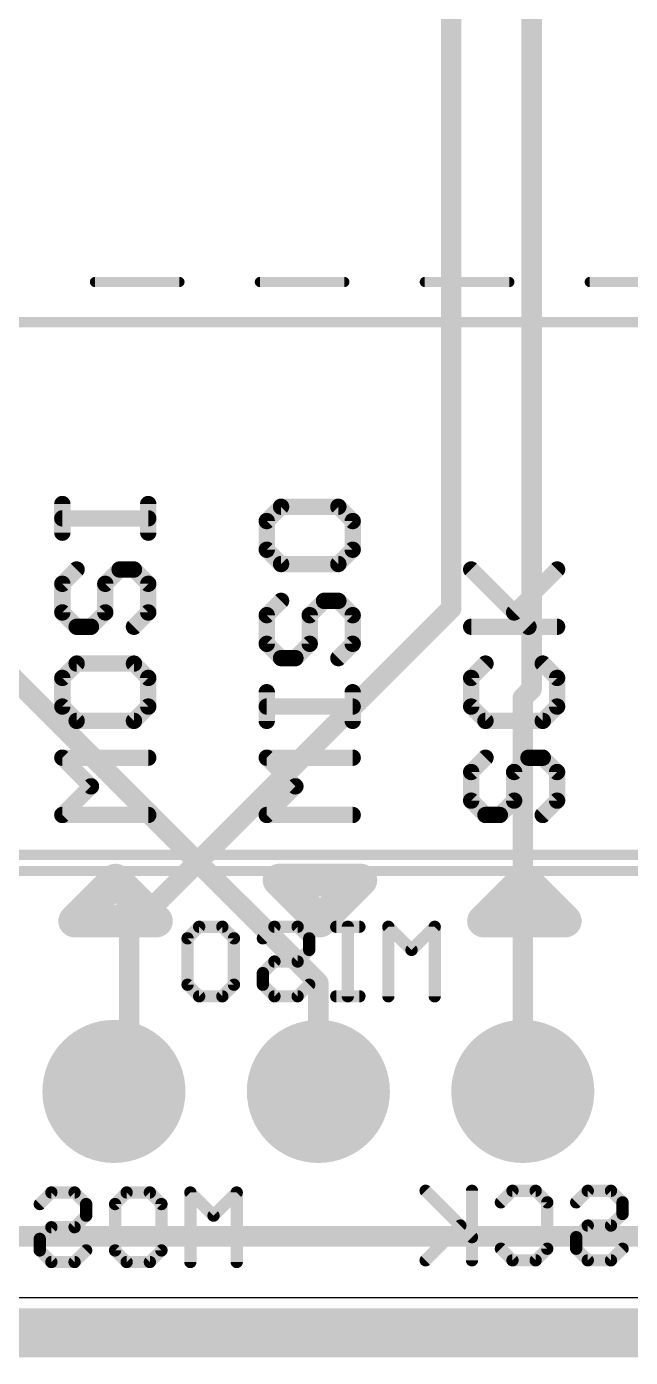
# Model space of a CAD drawing. Extents: x -26.2 to 21.8, y -36.3 to 32.3.
# Drawn here: x 2.72 to 10.23, y -36.3 to -19.77 of the extents above; entities that cross this region are included whole.
import ezdxf

# ---------------------------------------------------------------- set-up
doc = ezdxf.new("R2010")
doc.units = 0
for name, color, linetype in [('1', 12, 'CONTINUOUS'), ('16', 132, 'CONTINUOUS'), ('17', 110, 'CONTINUOUS'), ('20', 53, 'CONTINUOUS'), ('21', 40, 'CONTINUOUS'), ('22', 6, 'CONTINUOUS'), ('52', 253, 'CONTINUOUS')]:
    doc.layers.add(name, color=color, linetype=linetype)

# ---------------------------------------------------------------- blocks, each defined once
blk = doc.blocks.new('ROUNDP')
at = {"const_width": 0.5}
blk.add_lwpolyline([(0, -0.25, 1), (0, 0.25, 1), (0, -0.25)], format="xyb", dxfattribs=at)

msp = doc.modelspace()

# ---------------------------------------------------------------- linework, layer by layer
at = {"layer": '1', "const_width": 0.254}
for points in [[(0.8, -26.1), (6.35, -31.65)], [(6.35, -31.65), (6.35, -33)], [(-12.257, -34.8), (11.1, -34.8)], [(19, -36), (-19, -36)]]:
    msp.add_lwpolyline(points, dxfattribs=at)
at = {"layer": '1', "const_width": 0.127}
for points in [[(6.4135, -31.65, 1), (6.2865, -31.65)], [(6.3051, -31.6949, 1), (6.3949, -31.6051)], [(6.2865, -33, 1), (6.4135, -33)]]:
    msp.add_lwpolyline(points, format="xyb", dxfattribs=at)
at = {"layer": '16'}
for points, const_width in [([(8, -9), (8, -27)], 0.254), ([(9, -9), (9, -28)], 0.254), ([(8, -27), (4, -31)], 0.254), ([(9, -28), (8.89, -28.11)], 0.254), ([(8.89, -28.11), (8.89, -33)], 0.254), ([(4, -31), (4, -32.81)], 0.254), ([(4, -32.81), (3.81, -33)], 0.254), ([(21.5, -36), (-21.5, -36)], 0.6096)]:
    msp.add_lwpolyline(points, dxfattribs=dict(at, const_width=const_width))
at = {"layer": '16', "const_width": 0.127}
for points in [[(7.9365, -27, 1), (8.0635, -27)], [(8.0449, -27.0449, 1), (7.9551, -26.9551)], [(8.9365, -28, 1), (9.0635, -28)], [(9.0449, -28.0449, 1), (8.9551, -27.9551)], [(8.9535, -28.11, 1), (8.8265, -28.11)], [(8.8451, -28.0651, 1), (8.9349, -28.1549)], [(4.0635, -31, 1), (3.9365, -31)], [(3.9551, -30.9551, 1), (4.0449, -31.0449)], [(4.0449, -32.8549, 1), (3.9551, -32.7651)], [(3.7651, -32.9551, 1), (3.8549, -33.0449)], [(3.9365, -32.81, 1), (4.0635, -32.81)], [(8.8265, -33, 1), (8.9535, -33)]]:
    msp.add_lwpolyline(points, format="xyb", dxfattribs=at)
at = {"layer": '20'}
msp.add_line((-17.78, -35.56), (17.78, -35.56), dxfattribs=at)
at = {"layer": '21'}
for points, const_width in [([(3.1687, -26.0562), (3.1687, -25.7003)], 0.2032), ([(4.2364, -26.0562), (4.2364, -25.7003)], 0.2032), ([(5.8866, -25.7342), (5.7087, -25.9122)], 0.2032), ([(6.5985, -25.7342), (5.8866, -25.7342)], 0.2032), ([(6.7764, -25.9122), (6.5985, -25.7342)], 0.2032), ([(4.2364, -25.8783), (3.1687, -25.8783)], 0.2032), ([(5.7087, -25.9122), (5.7087, -26.2681)], 0.2032), ([(6.7764, -26.2681), (6.7764, -25.9122)], 0.2032), ([(5.7087, -26.2681), (5.8866, -26.446)], 0.2032), ([(6.5985, -26.446), (6.7764, -26.2681)], 0.2032), ([(3.3466, -26.5138), (3.1687, -26.6918)], 0.2032), ([(3.7025, -26.6918), (3.8805, -26.5138)], 0.2032), ([(3.8805, -26.5138), (4.0585, -26.5138)], 0.2032), ([(4.0585, -26.5138), (4.2364, -26.6918)], 0.2032), ([(5.8866, -26.446), (6.5985, -26.446)], 0.2032), ([(8.9605, -27.2256), (8.2487, -26.5138)], 0.2032), ([(8.7825, -27.0477), (9.3164, -26.5138)], 0.2032), ([(3.1687, -26.6918), (3.1687, -27.0477)], 0.2032), ([(3.7025, -27.0477), (3.7025, -26.6918)], 0.2032), ([(4.2364, -26.6918), (4.2364, -27.0477)], 0.2032), ([(3.1687, -27.0477), (3.3466, -27.2256)], 0.2032), ([(3.5246, -27.2256), (3.7025, -27.0477)], 0.2032), ([(4.2364, -27.0477), (4.0585, -27.2256)], 0.2032), ([(5.8866, -26.9036), (5.7087, -27.0816)], 0.2032), ([(6.2425, -27.0816), (6.4205, -26.9036)], 0.2032), ([(6.4205, -26.9036), (6.5985, -26.9036)], 0.2032), ([(6.5985, -26.9036), (6.7764, -27.0816)], 0.2032), ([(5.7087, -27.0816), (5.7087, -27.4375)], 0.2032), ([(6.2425, -27.4375), (6.2425, -27.0816)], 0.2032), ([(6.7764, -27.0816), (6.7764, -27.4375)], 0.2032), ([(3.3466, -27.2256), (3.5246, -27.2256)], 0.2032), ([(8.2487, -27.2256), (9.3164, -27.2256)], 0.2032), ([(5.7087, -27.4375), (5.8866, -27.6154)], 0.2032), ([(6.0646, -27.6154), (6.2425, -27.4375)], 0.2032), ([(6.7764, -27.4375), (6.5985, -27.6154)], 0.2032), ([(3.3466, -27.6832), (3.1687, -27.8611)], 0.2032), ([(4.0585, -27.6832), (3.3466, -27.6832)], 0.2032), ([(4.2364, -27.8611), (4.0585, -27.6832)], 0.2032), ([(5.8866, -27.6154), (6.0646, -27.6154)], 0.2032), ([(8.4266, -27.6832), (8.2487, -27.8611)], 0.2032), ([(9.3164, -27.8611), (9.1385, -27.6832)], 0.2032), ([(3.1687, -27.8611), (3.1687, -28.2171)], 0.2032), ([(4.2364, -28.2171), (4.2364, -27.8611)], 0.2032), ([(8.2487, -27.8611), (8.2487, -28.2171)], 0.2032), ([(9.3164, -28.2171), (9.3164, -27.8611)], 0.2032), ([(5.7087, -28.395), (5.7087, -28.0391)], 0.2032), ([(6.7764, -28.395), (6.7764, -28.0391)], 0.2032), ([(3.1687, -28.2171), (3.3466, -28.395)], 0.2032), ([(4.0585, -28.395), (4.2364, -28.2171)], 0.2032), ([(6.7764, -28.2171), (5.7087, -28.2171)], 0.2032), ([(8.2487, -28.2171), (8.4266, -28.395)], 0.2032), ([(9.1385, -28.395), (9.3164, -28.2171)], 0.2032), ([(3.3466, -28.395), (4.0585, -28.395)], 0.2032), ([(8.4266, -28.395), (9.1385, -28.395)], 0.2032), ([(3.5246, -29.2085), (3.1687, -28.8526)], 0.2032), ([(3.1687, -28.8526), (4.2364, -28.8526)], 0.2032), ([(6.0646, -29.2085), (5.7087, -28.8526)], 0.2032), ([(5.7087, -28.8526), (6.7764, -28.8526)], 0.2032), ([(8.4266, -28.8526), (8.2487, -29.0305)], 0.2032), ([(8.7825, -29.0305), (8.9605, -28.8526)], 0.2032), ([(8.9605, -28.8526), (9.1385, -28.8526)], 0.2032), ([(9.1385, -28.8526), (9.3164, -29.0305)], 0.2032), ([(8.2487, -29.0305), (8.2487, -29.3864)], 0.2032), ([(8.7825, -29.3864), (8.7825, -29.0305)], 0.2032), ([(9.3164, -29.0305), (9.3164, -29.3864)], 0.2032), ([(3.1687, -29.5644), (3.5246, -29.2085)], 0.2032), ([(5.7087, -29.5644), (6.0646, -29.2085)], 0.2032), ([(8.2487, -29.3864), (8.4266, -29.5644)], 0.2032), ([(8.6046, -29.5644), (8.7825, -29.3864)], 0.2032), ([(9.3164, -29.3864), (9.1385, -29.5644)], 0.2032), ([(4.2364, -29.5644), (3.1687, -29.5644)], 0.2032), ([(6.7764, -29.5644), (5.7087, -29.5644)], 0.2032), ([(8.4266, -29.5644), (8.6046, -29.5644)], 0.2032), ([(3.83, -30.374), (3.322, -30.882)], 0.4064), ([(4.338, -30.882), (3.83, -30.374)], 0.4064), ([(6.878, -30.374), (5.862, -30.374)], 0.4064), ([(5.862, -30.374), (6.37, -30.882)], 0.4064), ([(6.37, -30.882), (6.878, -30.374)], 0.4064), ([(8.91, -30.374), (8.402, -30.882)], 0.4064), ([(9.418, -30.882), (8.91, -30.374)], 0.4064), ([(3.322, -30.882), (4.338, -30.882)], 0.4064), ([(8.402, -30.882), (9.418, -30.882)], 0.4064)]:
    msp.add_lwpolyline(points, dxfattribs=dict(at, const_width=const_width))
for points, const_width in [([(3.2195, -25.7003, 1), (3.1179, -25.7003)], 0.1016), ([(4.2872, -25.7003, 1), (4.1856, -25.7003)], 0.1016), ([(5.8866, -25.6834, 1), (5.8866, -25.785)], 0.1016), ([(5.9226, -25.7701, 1), (5.8507, -25.6983)], 0.1016), ([(6.6344, -25.6983, 1), (6.5625, -25.7701)], 0.1016), ([(6.5985, -25.785, 1), (6.5985, -25.6834)], 0.1016), ([(3.1687, -25.8275, 1), (3.1687, -25.9291)], 0.1016), ([(4.2364, -25.9291, 1), (4.2364, -25.8275)], 0.1016), ([(5.7595, -25.9122, 1), (5.6579, -25.9122)], 0.1016), ([(5.6728, -25.8762, 1), (5.7446, -25.9481)], 0.1016), ([(6.8272, -25.9122, 1), (6.7256, -25.9122)], 0.1016), ([(6.7405, -25.9481, 1), (6.8123, -25.8762)], 0.1016), ([(3.1179, -26.0562, 1), (3.2195, -26.0562)], 0.1016), ([(4.1856, -26.0562, 1), (4.2872, -26.0562)], 0.1016), ([(5.7446, -26.2321, 1), (5.6728, -26.304)], 0.1016), ([(5.6579, -26.2681, 1), (5.7595, -26.2681)], 0.1016), ([(6.7256, -26.2681, 1), (6.8272, -26.2681)], 0.1016), ([(6.8123, -26.304, 1), (6.7405, -26.2321)], 0.1016), ([(3.3826, -26.5497, 1), (3.3107, -26.4779)], 0.1016), ([(3.8805, -26.463, 1), (3.8805, -26.5646)], 0.1016), ([(3.9164, -26.5497, 1), (3.8446, -26.4779)], 0.1016), ([(4.0944, -26.4779, 1), (4.0225, -26.5497)], 0.1016), ([(4.0585, -26.5646, 1), (4.0585, -26.463)], 0.1016), ([(5.8866, -26.3952, 1), (5.8866, -26.4968)], 0.1016), ([(5.8507, -26.4819, 1), (5.9226, -26.4101)], 0.1016), ([(6.5625, -26.4101, 1), (6.6344, -26.4819)], 0.1016), ([(6.5985, -26.4968, 1), (6.5985, -26.3952)], 0.1016), ([(8.2846, -26.4779, 1), (8.2128, -26.5497)], 0.1016), ([(9.3523, -26.5497, 1), (9.2805, -26.4779)], 0.1016), ([(3.2195, -26.6918, 1), (3.1179, -26.6918)], 0.1016), ([(3.1328, -26.6558, 1), (3.2046, -26.7277)], 0.1016), ([(3.7533, -26.6918, 1), (3.6517, -26.6918)], 0.1016), ([(3.6666, -26.6558, 1), (3.7385, -26.7277)], 0.1016), ([(4.2872, -26.6918, 1), (4.1856, -26.6918)], 0.1016), ([(4.2005, -26.7277, 1), (4.2723, -26.6558)], 0.1016), ([(3.2046, -27.0117, 1), (3.1328, -27.0836)], 0.1016), ([(3.7385, -27.0836, 1), (3.6666, -27.0117)], 0.1016), ([(4.2723, -27.0836, 1), (4.2005, -27.0117)], 0.1016), ([(5.9226, -26.9395, 1), (5.8507, -26.8677)], 0.1016), ([(6.4205, -26.8528, 1), (6.4205, -26.9544)], 0.1016), ([(6.4564, -26.9395, 1), (6.3846, -26.8677)], 0.1016), ([(6.6344, -26.8677, 1), (6.5625, -26.9395)], 0.1016), ([(6.5985, -26.9544, 1), (6.5985, -26.8528)], 0.1016), ([(3.1179, -27.0477, 1), (3.2195, -27.0477)], 0.1016), ([(3.6517, -27.0477, 1), (3.7533, -27.0477)], 0.1016), ([(4.1856, -27.0477, 1), (4.2872, -27.0477)], 0.1016), ([(5.7595, -27.0816, 1), (5.6579, -27.0816)], 0.1016), ([(5.6728, -27.0456, 1), (5.7446, -27.1175)], 0.1016), ([(6.2933, -27.0816, 1), (6.1917, -27.0816)], 0.1016), ([(6.2066, -27.0456, 1), (6.2785, -27.1175)], 0.1016), ([(6.8272, -27.0816, 1), (6.7256, -27.0816)], 0.1016), ([(6.7405, -27.1175, 1), (6.8123, -27.0456)], 0.1016), ([(8.7466, -27.0117, 1), (8.8185, -27.0836)], 0.1016), ([(3.3466, -27.1748, 1), (3.3466, -27.2764)], 0.1016), ([(3.3107, -27.2615, 1), (3.3826, -27.1897)], 0.1016), ([(3.4887, -27.1897, 1), (3.5605, -27.2615)], 0.1016), ([(3.5246, -27.2764, 1), (3.5246, -27.1748)], 0.1016), ([(4.0225, -27.1897, 1), (4.0944, -27.2615)], 0.1016), ([(8.2487, -27.1748, 1), (8.2487, -27.2764)], 0.1016), ([(8.9246, -27.2615, 1), (8.9964, -27.1897)], 0.1016), ([(9.3164, -27.2764, 1), (9.3164, -27.1748)], 0.1016), ([(5.7446, -27.4015, 1), (5.6728, -27.4734)], 0.1016), ([(5.6579, -27.4375, 1), (5.7595, -27.4375)], 0.1016), ([(6.1917, -27.4375, 1), (6.2933, -27.4375)], 0.1016), ([(6.2785, -27.4734, 1), (6.2066, -27.4015)], 0.1016), ([(6.7256, -27.4375, 1), (6.8272, -27.4375)], 0.1016), ([(6.8123, -27.4734, 1), (6.7405, -27.4015)], 0.1016), ([(3.3466, -27.6324, 1), (3.3466, -27.734)], 0.1016), ([(3.3826, -27.7191, 1), (3.3107, -27.6473)], 0.1016), ([(4.0944, -27.6473, 1), (4.0225, -27.7191)], 0.1016), ([(4.0585, -27.734, 1), (4.0585, -27.6324)], 0.1016), ([(5.8866, -27.5646, 1), (5.8866, -27.6662)], 0.1016), ([(5.8507, -27.6513, 1), (5.9226, -27.5795)], 0.1016), ([(6.0287, -27.5795, 1), (6.1005, -27.6513)], 0.1016), ([(6.0646, -27.6662, 1), (6.0646, -27.5646)], 0.1016), ([(6.5625, -27.5795, 1), (6.6344, -27.6513)], 0.1016), ([(8.4626, -27.7191, 1), (8.3907, -27.6473)], 0.1016), ([(9.1744, -27.6473, 1), (9.1025, -27.7191)], 0.1016), ([(3.2195, -27.8611, 1), (3.1179, -27.8611)], 0.1016), ([(3.1328, -27.8252, 1), (3.2046, -27.8971)], 0.1016), ([(4.2872, -27.8611, 1), (4.1856, -27.8611)], 0.1016), ([(4.2005, -27.8971, 1), (4.2723, -27.8252)], 0.1016), ([(8.2995, -27.8611, 1), (8.1979, -27.8611)], 0.1016), ([(8.2128, -27.8252, 1), (8.2846, -27.8971)], 0.1016), ([(9.3672, -27.8611, 1), (9.2656, -27.8611)], 0.1016), ([(9.2805, -27.8971, 1), (9.3523, -27.8252)], 0.1016), ([(5.7595, -28.0391, 1), (5.6579, -28.0391)], 0.1016), ([(6.8272, -28.0391, 1), (6.7256, -28.0391)], 0.1016), ([(3.2046, -28.1811, 1), (3.1328, -28.253)], 0.1016), ([(3.1179, -28.2171, 1), (3.2195, -28.2171)], 0.1016), ([(4.1856, -28.2171, 1), (4.2872, -28.2171)], 0.1016), ([(4.2723, -28.253, 1), (4.2005, -28.1811)], 0.1016), ([(5.7087, -28.1663, 1), (5.7087, -28.2679)], 0.1016), ([(6.7764, -28.2679, 1), (6.7764, -28.1663)], 0.1016), ([(8.2846, -28.1811, 1), (8.2128, -28.253)], 0.1016), ([(8.1979, -28.2171, 1), (8.2995, -28.2171)], 0.1016), ([(9.2656, -28.2171, 1), (9.3672, -28.2171)], 0.1016), ([(9.3523, -28.253, 1), (9.2805, -28.1811)], 0.1016), ([(3.3466, -28.3442, 1), (3.3466, -28.4458)], 0.1016), ([(3.3107, -28.4309, 1), (3.3826, -28.3591)], 0.1016), ([(4.0225, -28.3591, 1), (4.0944, -28.4309)], 0.1016), ([(4.0585, -28.4458, 1), (4.0585, -28.3442)], 0.1016), ([(5.6579, -28.395, 1), (5.7595, -28.395)], 0.1016), ([(6.7256, -28.395, 1), (6.8272, -28.395)], 0.1016), ([(8.4266, -28.3442, 1), (8.4266, -28.4458)], 0.1016), ([(8.3907, -28.4309, 1), (8.4626, -28.3591)], 0.1016), ([(9.1025, -28.3591, 1), (9.1744, -28.4309)], 0.1016), ([(9.1385, -28.4458, 1), (9.1385, -28.3442)], 0.1016), ([(3.2046, -28.8167, 1), (3.1328, -28.8885)], 0.1016), ([(3.1687, -28.8018, 1), (3.1687, -28.9034)], 0.1016), ([(4.2364, -28.9034, 1), (4.2364, -28.8018)], 0.1016), ([(5.7446, -28.8167, 1), (5.6728, -28.8885)], 0.1016), ([(5.7087, -28.8018, 1), (5.7087, -28.9034)], 0.1016), ([(6.7764, -28.9034, 1), (6.7764, -28.8018)], 0.1016), ([(8.4626, -28.8885, 1), (8.3907, -28.8167)], 0.1016), ([(8.9605, -28.8018, 1), (8.9605, -28.9034)], 0.1016), ([(8.9964, -28.8885, 1), (8.9246, -28.8167)], 0.1016), ([(9.1744, -28.8167, 1), (9.1025, -28.8885)], 0.1016), ([(9.1385, -28.9034, 1), (9.1385, -28.8018)], 0.1016), ([(8.2995, -29.0305, 1), (8.1979, -29.0305)], 0.1016), ([(8.8333, -29.0305, 1), (8.7317, -29.0305)], 0.1016), ([(9.3672, -29.0305, 1), (9.2656, -29.0305)], 0.1016), ([(8.2128, -28.9946, 1), (8.2846, -29.0665)], 0.1016), ([(8.7466, -28.9946, 1), (8.8185, -29.0665)], 0.1016), ([(9.2805, -29.0665, 1), (9.3523, -28.9946)], 0.1016), ([(3.5605, -29.2444, 1), (3.4887, -29.1726)], 0.1016), ([(3.4887, -29.2444, 1), (3.5605, -29.1726)], 0.1016), ([(6.1005, -29.2444, 1), (6.0287, -29.1726)], 0.1016), ([(6.0287, -29.2444, 1), (6.1005, -29.1726)], 0.1016), ([(8.2846, -29.3505, 1), (8.2128, -29.4224)], 0.1016), ([(8.1979, -29.3864, 1), (8.2995, -29.3864)], 0.1016), ([(8.7317, -29.3864, 1), (8.8333, -29.3864)], 0.1016), ([(8.8185, -29.4224, 1), (8.7466, -29.3505)], 0.1016), ([(9.2656, -29.3864, 1), (9.3672, -29.3864)], 0.1016), ([(9.3523, -29.4224, 1), (9.2805, -29.3505)], 0.1016), ([(3.1687, -29.5136, 1), (3.1687, -29.6152)], 0.1016), ([(3.1328, -29.5285, 1), (3.2046, -29.6003)], 0.1016), ([(4.2364, -29.6152, 1), (4.2364, -29.5136)], 0.1016), ([(5.7087, -29.5136, 1), (5.7087, -29.6152)], 0.1016), ([(5.6728, -29.5285, 1), (5.7446, -29.6003)], 0.1016), ([(6.7764, -29.6152, 1), (6.7764, -29.5136)], 0.1016), ([(8.4266, -29.5136, 1), (8.4266, -29.6152)], 0.1016), ([(8.3907, -29.6003, 1), (8.4626, -29.5285)], 0.1016), ([(8.5687, -29.5285, 1), (8.6405, -29.6003)], 0.1016), ([(8.6046, -29.6152, 1), (8.6046, -29.5136)], 0.1016), ([(9.1025, -29.5285, 1), (9.1744, -29.6003)], 0.1016), ([(3.9018, -30.3022, 1), (3.7582, -30.4458)], 0.2032), ([(3.9018, -30.4458, 1), (3.7582, -30.3022)], 0.2032), ([(5.862, -30.2724, 1), (5.862, -30.4756)], 0.2032), ([(5.9338, -30.3022, 1), (5.7902, -30.4458)], 0.2032), ([(6.9498, -30.4458, 1), (6.8062, -30.3022)], 0.2032), ([(6.878, -30.4756, 1), (6.878, -30.2724)], 0.2032), ([(8.9818, -30.3022, 1), (8.8382, -30.4458)], 0.2032), ([(8.9818, -30.4458, 1), (8.8382, -30.3022)], 0.2032), ([(3.322, -30.7804, 1), (3.322, -30.9836)], 0.2032), ([(3.2502, -30.8102, 1), (3.3938, -30.9538)], 0.2032), ([(4.2662, -30.9538, 1), (4.4098, -30.8102)], 0.2032), ([(4.338, -30.9836, 1), (4.338, -30.7804)], 0.2032), ([(6.2982, -30.8102, 1), (6.4418, -30.9538)], 0.2032), ([(6.2982, -30.9538, 1), (6.4418, -30.8102)], 0.2032), ([(8.402, -30.7804, 1), (8.402, -30.9836)], 0.2032), ([(8.3302, -30.8102, 1), (8.4738, -30.9538)], 0.2032), ([(9.3462, -30.9538, 1), (9.4898, -30.8102)], 0.2032), ([(9.418, -30.9836, 1), (9.418, -30.7804)], 0.2032)]:
    msp.add_lwpolyline(points, format="xyb", dxfattribs=dict(at, const_width=const_width))
at = {"layer": '22'}
for points, const_width in [([(-20.25, -30.261), (20.25, -30.261)], 0.127), ([(4.7249, -31.0975), (4.8689, -30.9535)], 0.1524), ([(4.8689, -30.9535), (5.157, -30.9535)], 0.1524), ([(5.157, -30.9535), (5.3011, -31.0975)], 0.1524), ([(5.6604, -31.0975), (5.8044, -30.9535)], 0.1524), ([(5.8044, -30.9535), (6.0925, -30.9535)], 0.1524), ([(6.0925, -30.9535), (6.2366, -31.0975)], 0.1524), ([(6.8603, -30.9535), (6.5722, -30.9535)], 0.1524), ([(6.7162, -31.8178), (6.7162, -30.9535)], 0.1524), ([(7.5077, -31.2416), (7.2196, -30.9535)], 0.1524), ([(7.2196, -30.9535), (7.2196, -31.8178)], 0.1524), ([(7.7958, -30.9535), (7.5077, -31.2416)], 0.1524), ([(7.7958, -31.8178), (7.7958, -30.9535)], 0.1524), ([(4.7249, -31.6737), (4.7249, -31.0975)], 0.1524), ([(5.3011, -31.0975), (5.3011, -31.6737)], 0.1524), ([(6.2366, -31.0975), (6.2366, -31.2416)], 0.1524), ([(6.2366, -31.2416), (6.0925, -31.3856)], 0.1524), ([(5.8044, -31.3856), (5.6604, -31.5297)], 0.1524), ([(6.0925, -31.3856), (5.8044, -31.3856)], 0.1524), ([(5.6604, -31.5297), (5.6604, -31.6737)], 0.1524), ([(4.8689, -31.8178), (4.7249, -31.6737)], 0.1524), ([(5.157, -31.8178), (4.8689, -31.8178)], 0.1524), ([(5.3011, -31.6737), (5.157, -31.8178)], 0.1524), ([(5.6604, -31.6737), (5.8044, -31.8178)], 0.1524), ([(5.8044, -31.8178), (6.0925, -31.8178)], 0.1524), ([(6.0925, -31.8178), (6.2366, -31.6737)], 0.1524), ([(6.8603, -31.8178), (6.5722, -31.8178)], 0.1524), ([(2.8885, -34.3995), (3.0326, -34.2555)], 0.1524), ([(3.0326, -34.2555), (3.3207, -34.2555)], 0.1524), ([(3.3207, -34.2555), (3.4648, -34.3995)], 0.1524), ([(3.8241, -34.3995), (3.9681, -34.2555)], 0.1524), ([(3.9681, -34.2555), (4.2562, -34.2555)], 0.1524), ([(4.2562, -34.2555), (4.4003, -34.3995)], 0.1524), ([(5.0477, -34.5436), (4.7596, -34.2555)], 0.1524), ([(4.7596, -34.2555), (4.7596, -35.1198)], 0.1524), ([(5.3358, -34.2555), (5.0477, -34.5436)], 0.1524), ([(5.3358, -35.1198), (5.3358, -34.2555)], 0.1524), ([(8.2588, -34.8107), (7.6825, -34.2345)], 0.1524), ([(8.2588, -34.2345), (8.2588, -35.0988)], 0.1524), ([(8.6181, -34.3785), (8.7621, -34.2345)], 0.1524), ([(8.7621, -34.2345), (9.0502, -34.2345)], 0.1524), ([(9.0502, -34.2345), (9.1943, -34.3785)], 0.1524), ([(9.5536, -34.3785), (9.6976, -34.2345)], 0.1524), ([(9.6976, -34.2345), (9.9857, -34.2345)], 0.1524), ([(9.9857, -34.2345), (10.1298, -34.3785)], 0.1524), ([(3.4648, -34.3995), (3.4648, -34.5436)], 0.1524), ([(3.8241, -34.9757), (3.8241, -34.3995)], 0.1524), ([(4.4003, -34.3995), (4.4003, -34.9757)], 0.1524), ([(9.1943, -34.3785), (9.1943, -34.9547)], 0.1524), ([(10.1298, -34.3785), (10.1298, -34.5226)], 0.1524), ([(3.4648, -34.5436), (3.3207, -34.6876)], 0.1524), ([(10.1298, -34.5226), (9.9857, -34.6666)], 0.1524), ([(3.0326, -34.6876), (2.8885, -34.8317)], 0.1524), ([(3.3207, -34.6876), (3.0326, -34.6876)], 0.1524), ([(8.1147, -34.6666), (7.6825, -35.0988)], 0.1524), ([(9.6976, -34.6666), (9.5536, -34.8107)], 0.1524), ([(9.9857, -34.6666), (9.6976, -34.6666)], 0.1524), ([(2.8885, -34.8317), (2.8885, -34.9757)], 0.1524), ([(8.7621, -35.0988), (8.6181, -34.9547)], 0.1524), ([(9.1943, -34.9547), (9.0502, -35.0988)], 0.1524), ([(9.5536, -34.8107), (9.5536, -34.9547)], 0.1524), ([(9.5536, -34.9547), (9.6976, -35.0988)], 0.1524), ([(9.9857, -35.0988), (10.1298, -34.9547)], 0.1524), ([(2.8885, -34.9757), (3.0326, -35.1198)], 0.1524), ([(3.0326, -35.1198), (3.3207, -35.1198)], 0.1524), ([(3.3207, -35.1198), (3.4648, -34.9757)], 0.1524), ([(3.9681, -35.1198), (3.8241, -34.9757)], 0.1524), ([(4.2562, -35.1198), (3.9681, -35.1198)], 0.1524), ([(4.4003, -34.9757), (4.2562, -35.1198)], 0.1524), ([(9.0502, -35.0988), (8.7621, -35.0988)], 0.1524), ([(9.6976, -35.0988), (9.9857, -35.0988)], 0.1524)]:
    msp.add_lwpolyline(points, dxfattribs=dict(at, const_width=const_width))
at = {"layer": '22', "const_width": 0.0762}
for points in [[(4.8689, -30.9154, 1), (4.8689, -30.9916)], [(4.8959, -30.9804, 1), (4.842, -30.9265)], [(5.184, -30.9265, 1), (5.1301, -30.9804)], [(5.157, -30.9916, 1), (5.157, -30.9154)], [(5.8044, -30.9154, 1), (5.8044, -30.9916)], [(5.8314, -30.9804, 1), (5.7775, -30.9265)], [(6.1195, -30.9265, 1), (6.0656, -30.9804)], [(6.0925, -30.9916, 1), (6.0925, -30.9154)], [(6.5722, -30.9154, 1), (6.5722, -30.9916)], [(6.7543, -30.9535, 1), (6.6781, -30.9535)], [(6.8603, -30.9916, 1), (6.8603, -30.9154)], [(7.2465, -30.9265, 1), (7.1926, -30.9804)], [(7.2577, -30.9535, 1), (7.1815, -30.9535)], [(7.8339, -30.9535, 1), (7.7577, -30.9535)], [(7.8227, -30.9804, 1), (7.7689, -30.9265)], [(4.6979, -31.0706, 1), (4.7518, -31.1245)], [(4.763, -31.0975, 1), (4.6868, -31.0975)], [(5.3392, -31.0975, 1), (5.263, -31.0975)], [(5.2741, -31.1245, 1), (5.328, -31.0706)], [(5.6334, -31.0706, 1), (5.6873, -31.1245)], [(6.2747, -31.0975, 1), (6.1985, -31.0975)], [(6.2097, -31.1245, 1), (6.2635, -31.0706)], [(6.1985, -31.2416, 1), (6.2747, -31.2416)], [(6.2635, -31.2685, 1), (6.2097, -31.2146)], [(7.4807, -31.2146, 1), (7.5346, -31.2685)], [(7.4807, -31.2685, 1), (7.5346, -31.2146)], [(5.8044, -31.3475, 1), (5.8044, -31.4237)], [(5.8314, -31.4126, 1), (5.7775, -31.3587)], [(6.0656, -31.3587, 1), (6.1195, -31.4126)], [(6.0925, -31.4237, 1), (6.0925, -31.3475)], [(5.6334, -31.5027, 1), (5.6873, -31.5566)], [(5.6985, -31.5297, 1), (5.6223, -31.5297)], [(4.7518, -31.6468, 1), (4.6979, -31.7007)], [(4.6868, -31.6737, 1), (4.763, -31.6737)], [(4.8689, -31.7797, 1), (4.8689, -31.8559)], [(5.157, -31.8559, 1), (5.157, -31.7797)], [(5.263, -31.6737, 1), (5.3392, -31.6737)], [(5.328, -31.7007, 1), (5.2741, -31.6468)], [(5.6873, -31.6468, 1), (5.6334, -31.7007)], [(5.6223, -31.6737, 1), (5.6985, -31.6737)], [(5.8044, -31.7797, 1), (5.8044, -31.8559)], [(6.0925, -31.8559, 1), (6.0925, -31.7797)], [(6.2635, -31.7007, 1), (6.2097, -31.6468)], [(6.5722, -31.7797, 1), (6.5722, -31.8559)], [(6.8603, -31.8559, 1), (6.8603, -31.7797)], [(4.842, -31.8447, 1), (4.8959, -31.7909)], [(5.1301, -31.7909, 1), (5.184, -31.8447)], [(5.7775, -31.8447, 1), (5.8314, -31.7909)], [(6.0656, -31.7909, 1), (6.1195, -31.8447)], [(6.6781, -31.8178, 1), (6.7543, -31.8178)], [(7.1815, -31.8178, 1), (7.2577, -31.8178)], [(7.7577, -31.8178, 1), (7.8339, -31.8178)], [(3.0326, -34.2174, 1), (3.0326, -34.2936)], [(3.0595, -34.2824, 1), (3.0057, -34.2285)], [(3.3476, -34.2285, 1), (3.2938, -34.2824)], [(3.3207, -34.2936, 1), (3.3207, -34.2174)], [(3.9681, -34.2174, 1), (3.9681, -34.2936)], [(3.9951, -34.2824, 1), (3.9412, -34.2285)], [(4.2832, -34.2285, 1), (4.2293, -34.2824)], [(4.2562, -34.2936, 1), (4.2562, -34.2174)], [(4.7865, -34.2285, 1), (4.7326, -34.2824)], [(4.7977, -34.2555, 1), (4.7215, -34.2555)], [(5.3739, -34.2555, 1), (5.2977, -34.2555)], [(5.3627, -34.2824, 1), (5.3089, -34.2285)], [(7.7095, -34.2075, 1), (7.6556, -34.2614)], [(8.2969, -34.2345, 1), (8.2207, -34.2345)], [(8.7621, -34.1964, 1), (8.7621, -34.2726)], [(8.7891, -34.2614, 1), (8.7352, -34.2075)], [(9.0772, -34.2075, 1), (9.0233, -34.2614)], [(9.0502, -34.2726, 1), (9.0502, -34.1964)], [(9.6976, -34.1964, 1), (9.6976, -34.2726)], [(9.7246, -34.2614, 1), (9.6707, -34.2075)], [(10.0127, -34.2075, 1), (9.9588, -34.2614)], [(9.9857, -34.2726, 1), (9.9857, -34.1964)], [(2.8616, -34.3726, 1), (2.9155, -34.4265)], [(3.5029, -34.3995, 1), (3.4267, -34.3995)], [(3.4378, -34.4265, 1), (3.4917, -34.3726)], [(3.7971, -34.3726, 1), (3.851, -34.4265)], [(3.8622, -34.3995, 1), (3.786, -34.3995)], [(4.4384, -34.3995, 1), (4.3622, -34.3995)], [(4.3733, -34.4265, 1), (4.4272, -34.3726)], [(8.5911, -34.3516, 1), (8.645, -34.4055)], [(9.2324, -34.3785, 1), (9.1562, -34.3785)], [(9.1673, -34.4055, 1), (9.2212, -34.3516)], [(9.5266, -34.3516, 1), (9.5805, -34.4055)], [(10.1679, -34.3785, 1), (10.0917, -34.3785)], [(10.1029, -34.4055, 1), (10.1567, -34.3516)], [(3.4267, -34.5436, 1), (3.5029, -34.5436)], [(3.4917, -34.5705, 1), (3.4378, -34.5166)], [(5.0207, -34.5166, 1), (5.0746, -34.5705)], [(5.0207, -34.5705, 1), (5.0746, -34.5166)], [(10.0917, -34.5226, 1), (10.1679, -34.5226)], [(10.1567, -34.5495, 1), (10.1029, -34.4956)], [(3.0326, -34.6495, 1), (3.0326, -34.7257)], [(3.0595, -34.7146, 1), (3.0057, -34.6607)], [(3.2938, -34.6607, 1), (3.3476, -34.7146)], [(3.3207, -34.7257, 1), (3.3207, -34.6495)], [(8.1416, -34.6936, 1), (8.0878, -34.6397)], [(9.6976, -34.6285, 1), (9.6976, -34.7047)], [(9.7246, -34.6936, 1), (9.6707, -34.6397)], [(9.9588, -34.6397, 1), (10.0127, -34.6936)], [(9.9857, -34.7047, 1), (9.9857, -34.6285)], [(2.9266, -34.8317, 1), (2.8504, -34.8317)], [(2.8616, -34.8047, 1), (2.9155, -34.8586)], [(8.2318, -34.8376, 1), (8.2857, -34.7837)], [(8.645, -34.9278, 1), (8.5911, -34.9817)], [(9.2212, -34.9817, 1), (9.1673, -34.9278)], [(9.5266, -34.7837, 1), (9.5805, -34.8376)], [(9.5805, -34.9278, 1), (9.5266, -34.9817)], [(9.5917, -34.8107, 1), (9.5155, -34.8107)], [(10.1567, -34.9817, 1), (10.1029, -34.9278)], [(2.9155, -34.9488, 1), (2.8616, -35.0027)], [(2.8504, -34.9757, 1), (2.9266, -34.9757)], [(3.0326, -35.0817, 1), (3.0326, -35.1579)], [(3.0057, -35.1467, 1), (3.0595, -35.0929)], [(3.2938, -35.0929, 1), (3.3476, -35.1467)], [(3.3207, -35.1579, 1), (3.3207, -35.0817)], [(3.4917, -35.0027, 1), (3.4378, -34.9488)], [(3.851, -34.9488, 1), (3.7971, -35.0027)], [(3.786, -34.9757, 1), (3.8622, -34.9757)], [(3.9681, -35.0817, 1), (3.9681, -35.1579)], [(3.9412, -35.1467, 1), (3.9951, -35.0929)], [(4.2293, -35.0929, 1), (4.2832, -35.1467)], [(4.2562, -35.1579, 1), (4.2562, -35.0817)], [(4.3622, -34.9757, 1), (4.4384, -34.9757)], [(4.4272, -35.0027, 1), (4.3733, -34.9488)], [(7.6556, -35.0719, 1), (7.7095, -35.1257)], [(8.7621, -35.0607, 1), (8.7621, -35.1369)], [(8.7352, -35.1257, 1), (8.7891, -35.0719)], [(9.0233, -35.0719, 1), (9.0772, -35.1257)], [(9.0502, -35.1369, 1), (9.0502, -35.0607)], [(9.1562, -34.9547, 1), (9.2324, -34.9547)], [(9.5155, -34.9547, 1), (9.5917, -34.9547)], [(9.6976, -35.0607, 1), (9.6976, -35.1369)], [(9.6707, -35.1257, 1), (9.7246, -35.0719)], [(9.9588, -35.0719, 1), (10.0127, -35.1257)], [(9.9857, -35.1369, 1), (9.9857, -35.0607)], [(4.7215, -35.1198, 1), (4.7977, -35.1198)], [(5.2977, -35.1198, 1), (5.3739, -35.1198)], [(8.2207, -35.0988, 1), (8.2969, -35.0988)]]:
    msp.add_lwpolyline(points, format="xyb", dxfattribs=at)
at = {"layer": '52', "const_width": 0.127}
for points in [[(3.5741, -22.941), (4.6235, -22.941)], [(5.6235, -22.941), (6.6729, -22.941)], [(7.6729, -22.941), (8.7224, -22.941)], [(9.7224, -22.941), (10.7718, -22.941)], [(-17.42, -23.441), (17.42, -23.441)], [(-10.36, -30.061), (10.36, -30.061)]]:
    msp.add_lwpolyline(points, dxfattribs=at)
at = {"layer": '52', "const_width": 0.0635}
for points in [[(3.5741, -22.9093, 1), (3.5741, -22.9728)], [(4.6235, -22.9728, 1), (4.6235, -22.9093)], [(5.6235, -22.9093, 1), (5.6235, -22.9728)], [(6.6729, -22.9728, 1), (6.6729, -22.9093)], [(7.6729, -22.9093, 1), (7.6729, -22.9728)], [(8.7224, -22.9728, 1), (8.7224, -22.9093)], [(9.7224, -22.9093, 1), (9.7224, -22.9728)]]:
    msp.add_lwpolyline(points, format="xyb", dxfattribs=at)

# ---------------------------------------------------------------- block references
at = {"layer": '17', "xscale": 1.778, "yscale": 1.778, "rotation": 90}
for p in [(3.81, -33), (3.81, -33), (6.35, -33), (6.35, -33), (8.89, -33), (8.89, -33)]:
    msp.add_blockref('ROUNDP', p, dxfattribs=at)

doc.saveas('drawing.dxf')
